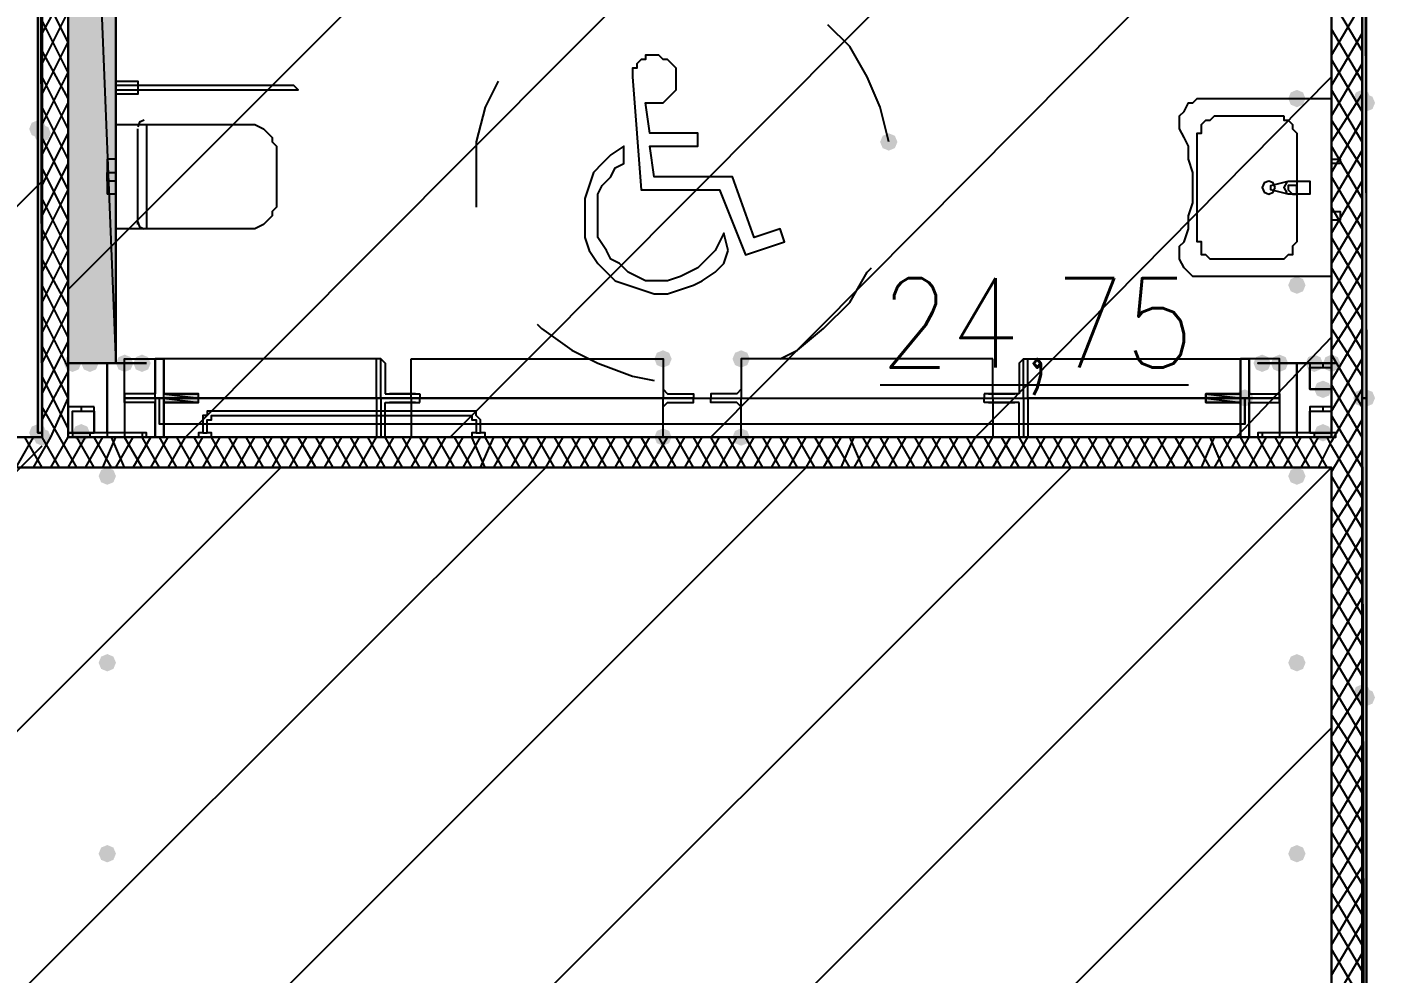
# Model space of a CAD drawing. Header units: millimetres. Extents: x 0 to 420, y 0 to 297.
# Drawn here: x 377.72 to 390.86, y 147.98 to 157.2 of the extents above; entities that cross this region are included whole.
import ezdxf

# ---------------------------------------------------------------- set-up
doc = ezdxf.new("R2010")
doc.units = ezdxf.units.MM
doc.layers.get('0').update_dxf_attribs({"linetype": 'CONTINUOUS'})
doc.styles.get("Standard").update_dxf_attribs({"font": 'STANDARD'})

msp = doc.modelspace()

# ---------------------------------------------------------------- hatches: boundary and pattern name
at = {"true_color": 0x000007}
h = msp.add_hatch(color=0, dxfattribs=at)
h.paths.add_polyline_path([(377.867333, 170.942), (377.825, 170.942), (377.867333, 153.246667)], flags=0)
h.paths.add_polyline_path([(377.825, 170.942), (377.867333, 153.246667), (377.825, 153.246667)], flags=0)
h = msp.add_hatch(color=0, dxfattribs=at)
h.paths.add_polyline_path([(390.779, 170.942), (390.736667, 170.942), (390.779, 153.585333)], flags=0)
h.paths.add_polyline_path([(390.736667, 170.942), (390.779, 153.585333), (390.736667, 153.585333)], flags=0)
h = msp.add_hatch(color=0, dxfattribs=at)
h.paths.add_polyline_path([(378.587, 165.396333), (378.121333, 165.396333), (378.587, 153.924)], flags=0)
h.paths.add_polyline_path([(378.121333, 165.396333), (378.587, 153.924), (378.121333, 153.924)], flags=0)
for points in [[(378.587, 156.506333), (378.562129, 156.446537), (378.502333, 156.421667), (378.442538, 156.446537), (378.417667, 156.506333), (378.442537, 156.566129), (378.502333, 156.591), (378.562129, 156.566129)], [(390.186333, 156.506333), (390.161462, 156.446537), (390.101667, 156.421667), (390.041871, 156.446537), (390.017, 156.506333), (390.041871, 156.566129), (390.101667, 156.591), (390.161462, 156.566129)], [(386.207, 156.083), (386.182129, 156.023204), (386.122333, 155.998333), (386.062538, 156.023204), (386.037667, 156.083), (386.062537, 156.142796), (386.122333, 156.167667), (386.182129, 156.142796)], [(378.587, 154.686), (378.562129, 154.626204), (378.502333, 154.601333), (378.442538, 154.626204), (378.417667, 154.686), (378.442537, 154.745796), (378.502333, 154.770667), (378.562129, 154.745796)], [(390.186333, 154.686), (390.161462, 154.626204), (390.101667, 154.601333), (390.041871, 154.626204), (390.017, 154.686), (390.041871, 154.745796), (390.101667, 154.770667), (390.161462, 154.745796)], [(378.248333, 153.924), (378.223462, 153.864204), (378.163667, 153.839333), (378.103871, 153.864204), (378.079, 153.924), (378.103871, 153.983796), (378.163667, 154.008667), (378.223462, 153.983796)], [(378.417667, 153.924), (378.392796, 153.864204), (378.333, 153.839333), (378.273204, 153.864204), (378.248333, 153.924), (378.273204, 153.983796), (378.333, 154.008667), (378.392796, 153.983796)], [(378.756333, 153.924), (378.731462, 153.864204), (378.671667, 153.839333), (378.611871, 153.864204), (378.587, 153.924), (378.611871, 153.983796), (378.671667, 154.008667), (378.731462, 153.983796)], [(378.925667, 153.924), (378.900796, 153.864204), (378.841, 153.839333), (378.781204, 153.864204), (378.756333, 153.924), (378.781204, 153.983796), (378.841, 154.008667), (378.900796, 153.983796)], [(384.005667, 153.966333), (383.980796, 153.906537), (383.921, 153.881667), (383.861204, 153.906537), (383.836333, 153.966333), (383.861204, 154.026129), (383.921, 154.051), (383.980796, 154.026129)], [(384.767667, 153.966333), (384.742796, 153.906537), (384.683, 153.881667), (384.623204, 153.906537), (384.598333, 153.966333), (384.623204, 154.026129), (384.683, 154.051), (384.742796, 154.026129)], [(389.847667, 153.924), (389.822796, 153.864204), (389.763, 153.839333), (389.703204, 153.864204), (389.678333, 153.924), (389.703204, 153.983796), (389.763, 154.008667), (389.822796, 153.983796)], [(390.017, 153.924), (389.992129, 153.864204), (389.932333, 153.839333), (389.872538, 153.864204), (389.847667, 153.924), (389.872537, 153.983796), (389.932333, 154.008667), (389.992129, 153.983796)], [(390.355667, 153.924), (390.330796, 153.864204), (390.271, 153.839333), (390.211204, 153.864204), (390.186333, 153.924), (390.211204, 153.983796), (390.271, 154.008667), (390.330796, 153.983796)], [(390.525, 153.924), (390.500129, 153.864204), (390.440333, 153.839333), (390.380538, 153.864204), (390.355667, 153.924), (390.380537, 153.983796), (390.440333, 154.008667), (390.500129, 153.983796)], [(389.678333, 153.585333), (389.653462, 153.525537), (389.593667, 153.500667), (389.533871, 153.525537), (389.509, 153.585333), (389.533871, 153.645129), (389.593667, 153.67), (389.653462, 153.645129)], [(390.440333, 153.67), (390.415462, 153.610204), (390.355667, 153.585333), (390.295871, 153.610204), (390.271, 153.67), (390.295871, 153.729796), (390.355667, 153.754667), (390.415462, 153.729796)], [(377.952, 153.204333), (377.927129, 153.144537), (377.867333, 153.119667), (377.807538, 153.144537), (377.782667, 153.204333), (377.807537, 153.264129), (377.867333, 153.289), (377.927129, 153.264129)], [(378.333, 153.246667), (378.308129, 153.186871), (378.248333, 153.162), (378.188538, 153.186871), (378.163667, 153.246667), (378.188537, 153.306462), (378.248333, 153.331333), (378.308129, 153.306463)], [(384.005667, 153.204333), (383.980796, 153.144537), (383.921, 153.119667), (383.861204, 153.144537), (383.836333, 153.204333), (383.861204, 153.264129), (383.921, 153.289), (383.980796, 153.264129)], [(384.767667, 153.204333), (384.742796, 153.144537), (384.683, 153.119667), (384.623204, 153.144537), (384.598333, 153.204333), (384.623204, 153.264129), (384.683, 153.289), (384.742796, 153.264129)], [(390.440333, 153.246667), (390.415462, 153.186871), (390.355667, 153.162), (390.295871, 153.186871), (390.271, 153.246667), (390.295871, 153.306462), (390.355667, 153.331333), (390.415462, 153.306463)], [(378.587, 152.823333), (378.562129, 152.763537), (378.502333, 152.738667), (378.442538, 152.763537), (378.417667, 152.823333), (378.442537, 152.883129), (378.502333, 152.908), (378.562129, 152.883129)], [(390.186333, 152.823333), (390.161462, 152.763537), (390.101667, 152.738667), (390.041871, 152.763537), (390.017, 152.823333), (390.041871, 152.883129), (390.101667, 152.908), (390.161462, 152.883129)], [(378.587, 151.003), (378.562129, 150.943204), (378.502333, 150.918333), (378.442538, 150.943204), (378.417667, 151.003), (378.442537, 151.062796), (378.502333, 151.087667), (378.562129, 151.062796)], [(390.186333, 151.003), (390.161462, 150.943204), (390.101667, 150.918333), (390.041871, 150.943204), (390.017, 151.003), (390.041871, 151.062796), (390.101667, 151.087667), (390.161462, 151.062796)], [(378.587, 149.140333), (378.562129, 149.080537), (378.502333, 149.055667), (378.442538, 149.080537), (378.417667, 149.140333), (378.442537, 149.200129), (378.502333, 149.225), (378.562129, 149.200129)], [(390.186333, 149.140333), (390.161462, 149.080537), (390.101667, 149.055667), (390.041871, 149.080537), (390.017, 149.140333), (390.041871, 149.200129), (390.101667, 149.225), (390.161462, 149.200129)]]:
    msp.add_hatch(color=0, dxfattribs=at).paths.add_polyline_path(points, flags=0)
at = {"true_color": 0x0000fe}
for points in [[(390.821333, 156.506333), (390.796462, 156.446537), (390.736667, 156.421667), (390.676871, 156.446537), (390.652, 156.506333), (390.676871, 156.566129), (390.736667, 156.591), (390.796462, 156.566129)], [(390.863667, 156.464), (390.838796, 156.404204), (390.779, 156.379333), (390.719204, 156.404204), (390.694333, 156.464), (390.719204, 156.523796), (390.779, 156.548667), (390.838796, 156.523796)], [(377.909667, 156.21), (377.884796, 156.150204), (377.825, 156.125333), (377.765204, 156.150204), (377.740333, 156.21), (377.765204, 156.269796), (377.825, 156.294667), (377.884796, 156.269796)], [(377.952, 156.167667), (377.927129, 156.107871), (377.867333, 156.083), (377.807538, 156.107871), (377.782667, 156.167667), (377.807537, 156.227462), (377.867333, 156.252333), (377.927129, 156.227463)], [(390.821333, 153.585333), (390.796462, 153.525537), (390.736667, 153.500667), (390.676871, 153.525537), (390.652, 153.585333), (390.676871, 153.645129), (390.736667, 153.67), (390.796462, 153.645129)], [(390.863667, 153.585333), (390.838796, 153.525537), (390.779, 153.500667), (390.719204, 153.525537), (390.694333, 153.585333), (390.719204, 153.645129), (390.779, 153.67), (390.838796, 153.645129)], [(377.909667, 153.246667), (377.884796, 153.186871), (377.825, 153.162), (377.765204, 153.186871), (377.740333, 153.246667), (377.765204, 153.306462), (377.825, 153.331333), (377.884796, 153.306463)], [(390.821333, 150.706667), (390.796462, 150.646871), (390.736667, 150.622), (390.676871, 150.646871), (390.652, 150.706667), (390.676871, 150.766462), (390.736667, 150.791333), (390.796462, 150.766463)], [(390.863667, 150.664333), (390.838796, 150.604537), (390.779, 150.579667), (390.719204, 150.604537), (390.694333, 150.664333), (390.719204, 150.724129), (390.779, 150.749), (390.838796, 150.724129)]]:
    msp.add_hatch(color=0, dxfattribs=at).paths.add_polyline_path(points, flags=0)
at = {"true_color": 0x000062}
h = msp.add_hatch(color=0, dxfattribs=at)
h.paths.add_polyline_path([(379.052667, 153.966333), (379.052667, 153.924)], flags=0)
h.paths.add_polyline_path([(379.052667, 153.924), (379.052667, 153.966333)], flags=0)
h = msp.add_hatch(color=0, dxfattribs=at)
h.paths.add_polyline_path([(379.052667, 153.924), (379.052667, 153.712333)], flags=0)
h.paths.add_polyline_path([(379.052667, 153.712333), (379.052667, 153.924)], flags=0)
h = msp.add_hatch(color=0, dxfattribs=at)
h.paths.add_polyline_path([(389.551333, 153.966333), (389.551333, 153.924)], flags=0)
h.paths.add_polyline_path([(389.551333, 153.924), (389.551333, 153.966333)], flags=0)
h = msp.add_hatch(color=0, dxfattribs=at)
h.paths.add_polyline_path([(389.551333, 153.924), (389.551333, 153.712333)], flags=0)
h.paths.add_polyline_path([(389.551333, 153.712333), (389.551333, 153.924)], flags=0)
h = msp.add_hatch(color=0, dxfattribs=at)
h.paths.add_polyline_path([(379.052667, 153.712333), (379.052667, 153.67)], flags=0)
h.paths.add_polyline_path([(379.052667, 153.67), (379.052667, 153.712333)], flags=0)
h = msp.add_hatch(color=0, dxfattribs=at)
h.paths.add_polyline_path([(379.052667, 153.67), (379.052667, 153.627667)], flags=0)
h.paths.add_polyline_path([(379.052667, 153.627667), (379.052667, 153.67)], flags=0)
h = msp.add_hatch(color=0, dxfattribs=at)
h.paths.add_polyline_path([(389.551333, 153.712333), (389.551333, 153.67)], flags=0)
h.paths.add_polyline_path([(389.551333, 153.67), (389.551333, 153.712333)], flags=0)
h = msp.add_hatch(color=0, dxfattribs=at)
h.paths.add_polyline_path([(389.551333, 153.67), (389.551333, 153.627667)], flags=0)
h.paths.add_polyline_path([(389.551333, 153.627667), (389.551333, 153.67)], flags=0)
h = msp.add_hatch(color=0, dxfattribs=at)
h.paths.add_polyline_path([(379.052667, 153.627667), (379.095, 153.627667)], flags=0)
h.paths.add_polyline_path([(379.095, 153.627667), (379.052667, 153.627667)], flags=0)
h = msp.add_hatch(color=0, dxfattribs=at)
h.paths.add_polyline_path([(379.052667, 153.627667), (379.095, 153.627667)], flags=0)
h.paths.add_polyline_path([(379.095, 153.627667), (379.052667, 153.627667)], flags=0)
h = msp.add_hatch(color=0, dxfattribs=at)
h.paths.add_polyline_path([(379.349, 153.627667), (379.052667, 153.627667)], flags=0)
h.paths.add_polyline_path([(379.349, 153.627667), (379.052667, 153.627667), (379.095, 153.627667)], flags=0)
h = msp.add_hatch(color=0, dxfattribs=at)
h.paths.add_polyline_path([(379.052667, 153.627667), (379.391333, 153.627667)], flags=0)
h.paths.add_polyline_path([(379.391333, 153.627667), (379.052667, 153.627667)], flags=0)
h.paths.add_polyline_path([(379.391333, 153.627667), (379.052667, 153.627667)], flags=0)
h.paths.add_polyline_path([(379.052667, 153.627667), (379.391333, 153.627667)], flags=0)
h = msp.add_hatch(color=0, dxfattribs=at)
h.paths.add_polyline_path([(379.391333, 153.627667), (379.052667, 153.627667), (379.391333, 153.585333)], flags=0)
h.paths.add_polyline_path([(379.052667, 153.627667), (379.391333, 153.585333), (379.052667, 153.585333)], flags=0)
h.paths.add_polyline_path([(379.391333, 153.585333), (379.052667, 153.585333)], flags=0)
h.paths.add_polyline_path([(379.052667, 153.585333), (379.391333, 153.585333)], flags=0)
h.paths.add_polyline_path([(379.391333, 153.585333), (379.052667, 153.585333)], flags=0)
h.paths.add_polyline_path([(379.391333, 153.585333), (379.052667, 153.585333)], flags=0)
h.paths.add_polyline_path([(379.052667, 153.585333), (379.391333, 153.585333)], flags=0)
h.paths.add_polyline_path([(379.391333, 153.585333), (379.052667, 153.585333)], flags=0)
h.paths.add_polyline_path([(379.391333, 153.585333), (379.052667, 153.585333)], flags=0)
h.paths.add_polyline_path([(379.052667, 153.585333), (379.391333, 153.585333)], flags=0)
h = msp.add_hatch(color=0, dxfattribs=at)
h.paths.add_polyline_path([(379.391333, 153.585333), (379.052667, 153.585333), (379.391333, 153.543)], flags=0)
h.paths.add_polyline_path([(379.052667, 153.585333), (379.391333, 153.543), (379.052667, 153.543)], flags=0)
h.paths.add_polyline_path([(379.391333, 153.543), (379.052667, 153.543)], flags=0)
h.paths.add_polyline_path([(379.052667, 153.543), (379.391333, 153.543)], flags=0)
h.paths.add_polyline_path([(379.391333, 153.543), (379.052667, 153.543)], flags=0)
h.paths.add_polyline_path([(379.391333, 153.543), (379.052667, 153.543)], flags=0)
h.paths.add_polyline_path([(379.052667, 153.543), (379.391333, 153.543)], flags=0)
h.paths.add_polyline_path([(379.391333, 153.543), (379.052667, 153.543)], flags=0)
h.paths.add_polyline_path([(379.391333, 153.543), (379.052667, 153.543)], flags=0)
h.paths.add_polyline_path([(379.052667, 153.543), (379.391333, 153.543)], flags=0)
h.paths.add_polyline_path([(379.391333, 153.543), (379.052667, 153.543)], flags=0)
h.paths.add_polyline_path([(379.391333, 153.543), (379.052667, 153.543)], flags=0)
h = msp.add_hatch(color=0, dxfattribs=at)
h.paths.add_polyline_path([(379.095, 153.543), (379.052667, 153.543)], flags=0)
h.paths.add_polyline_path([(379.052667, 153.543), (379.095, 153.543)], flags=0)
h.paths.add_polyline_path([(379.095, 153.543), (379.052667, 153.543)], flags=0)
h.paths.add_polyline_path([(379.095, 153.543), (379.052667, 153.543), (379.349, 153.543)], flags=0)
for points in [[(379.052667, 153.543), (379.095, 153.543)], [(379.391333, 153.627667), (379.349, 153.627667)], [(389.212667, 153.627667), (389.255, 153.627667)], [(389.212667, 153.543), (389.255, 153.543)], [(389.551333, 153.627667), (389.509, 153.627667)]]:
    msp.add_hatch(color=0, dxfattribs=at).paths.add_polyline_path(points, flags=0)
h = msp.add_hatch(color=0, dxfattribs=at)
h.paths.add_polyline_path([(379.052667, 153.543), (379.052667, 153.500667)], flags=0)
h.paths.add_polyline_path([(379.052667, 153.500667), (379.052667, 153.543)], flags=0)
h = msp.add_hatch(color=0, dxfattribs=at)
h.paths.add_polyline_path([(379.349, 153.627667), (379.391333, 153.627667)], flags=0)
h.paths.add_polyline_path([(379.391333, 153.627667), (379.349, 153.627667)], flags=0)
h = msp.add_hatch(color=0, dxfattribs=at)
h.paths.add_polyline_path([(379.349, 153.543), (379.391333, 153.543)], flags=0)
h.paths.add_polyline_path([(379.391333, 153.543), (379.349, 153.543)], flags=0)
h.paths.add_polyline_path([(379.391333, 153.543), (379.349, 153.543)], flags=0)
h = msp.add_hatch(color=0, dxfattribs=at)
h.paths.add_polyline_path([(389.212667, 153.627667), (389.255, 153.627667)], flags=0)
h.paths.add_polyline_path([(389.255, 153.627667), (389.212667, 153.627667)], flags=0)
h = msp.add_hatch(color=0, dxfattribs=at)
h.paths.add_polyline_path([(389.212667, 153.627667), (389.551333, 153.627667)], flags=0)
h.paths.add_polyline_path([(389.551333, 153.627667), (389.212667, 153.627667)], flags=0)
h.paths.add_polyline_path([(389.551333, 153.627667), (389.212667, 153.627667)], flags=0)
h.paths.add_polyline_path([(389.212667, 153.627667), (389.551333, 153.627667)], flags=0)
h = msp.add_hatch(color=0, dxfattribs=at)
h.paths.add_polyline_path([(389.551333, 153.627667), (389.212667, 153.627667), (389.551333, 153.585333)], flags=0)
h.paths.add_polyline_path([(389.212667, 153.627667), (389.551333, 153.585333), (389.212667, 153.585333)], flags=0)
h.paths.add_polyline_path([(389.551333, 153.585333), (389.212667, 153.585333)], flags=0)
h.paths.add_polyline_path([(389.212667, 153.585333), (389.551333, 153.585333)], flags=0)
h.paths.add_polyline_path([(389.551333, 153.585333), (389.212667, 153.585333)], flags=0)
h.paths.add_polyline_path([(389.551333, 153.585333), (389.212667, 153.585333)], flags=0)
h.paths.add_polyline_path([(389.212667, 153.585333), (389.551333, 153.585333)], flags=0)
h.paths.add_polyline_path([(389.551333, 153.585333), (389.212667, 153.585333)], flags=0)
h.paths.add_polyline_path([(389.551333, 153.585333), (389.212667, 153.585333)], flags=0)
h.paths.add_polyline_path([(389.212667, 153.585333), (389.551333, 153.585333)], flags=0)
h = msp.add_hatch(color=0, dxfattribs=at)
h.paths.add_polyline_path([(389.551333, 153.585333), (389.212667, 153.585333), (389.551333, 153.543)], flags=0)
h.paths.add_polyline_path([(389.212667, 153.585333), (389.551333, 153.543), (389.212667, 153.543)], flags=0)
h.paths.add_polyline_path([(389.551333, 153.543), (389.212667, 153.543)], flags=0)
h.paths.add_polyline_path([(389.212667, 153.543), (389.551333, 153.543)], flags=0)
h.paths.add_polyline_path([(389.551333, 153.543), (389.212667, 153.543)], flags=0)
h.paths.add_polyline_path([(389.551333, 153.543), (389.212667, 153.543)], flags=0)
h.paths.add_polyline_path([(389.212667, 153.543), (389.551333, 153.543)], flags=0)
h.paths.add_polyline_path([(389.551333, 153.543), (389.212667, 153.543)], flags=0)
h.paths.add_polyline_path([(389.551333, 153.543), (389.212667, 153.543)], flags=0)
h.paths.add_polyline_path([(389.212667, 153.543), (389.551333, 153.543)], flags=0)
h.paths.add_polyline_path([(389.551333, 153.543), (389.212667, 153.543)], flags=0)
h.paths.add_polyline_path([(389.551333, 153.543), (389.212667, 153.543)], flags=0)
h = msp.add_hatch(color=0, dxfattribs=at)
h.paths.add_polyline_path([(389.212667, 153.543), (389.255, 153.543)], flags=0)
h.paths.add_polyline_path([(389.255, 153.543), (389.212667, 153.543)], flags=0)
h = msp.add_hatch(color=0, dxfattribs=at)
h.paths.add_polyline_path([(389.551333, 153.627667), (389.509, 153.627667)], flags=0)
h.paths.add_polyline_path([(389.509, 153.627667), (389.551333, 153.627667)], flags=0)
h.paths.add_polyline_path([(389.551333, 153.627667), (389.509, 153.627667)], flags=0)
h.paths.add_polyline_path([(389.551333, 153.627667), (389.509, 153.627667), (389.255, 153.627667)], flags=0)
h = msp.add_hatch(color=0, dxfattribs=at)
h.paths.add_polyline_path([(389.551333, 153.543), (389.255, 153.543)], flags=0)
h.paths.add_polyline_path([(389.255, 153.543), (389.551333, 153.543), (389.509, 153.543)], flags=0)
h = msp.add_hatch(color=0, dxfattribs=at)
h.paths.add_polyline_path([(389.551333, 153.543), (389.551333, 153.500667)], flags=0)
h.paths.add_polyline_path([(389.551333, 153.500667), (389.551333, 153.543)], flags=0)
at = {"true_color": 0x000007}
h = msp.add_hatch(color=0, dxfattribs=at)
h.paths.add_polyline_path([(390.779, 153.585333), (390.736667, 153.585333), (390.779, 136.186333)], flags=0)
h.paths.add_polyline_path([(390.736667, 153.585333), (390.779, 136.186333), (390.736667, 136.186333)], flags=0)
at = {"true_color": 0x000062}
h = msp.add_hatch(color=0, dxfattribs=at)
h.paths.add_polyline_path([(379.052667, 153.500667), (379.052667, 153.458333)], flags=0)
h.paths.add_polyline_path([(379.052667, 153.458333), (379.052667, 153.500667)], flags=0)
h = msp.add_hatch(color=0, dxfattribs=at)
h.paths.add_polyline_path([(379.052667, 153.458333), (379.052667, 153.204333)], flags=0)
h.paths.add_polyline_path([(379.052667, 153.204333), (379.052667, 153.458333)], flags=0)
h = msp.add_hatch(color=0, dxfattribs=at)
h.paths.add_polyline_path([(389.551333, 153.500667), (389.551333, 153.458333)], flags=0)
h.paths.add_polyline_path([(389.551333, 153.458333), (389.551333, 153.500667)], flags=0)
h = msp.add_hatch(color=0, dxfattribs=at)
h.paths.add_polyline_path([(389.551333, 153.458333), (389.551333, 153.204333)], flags=0)
h.paths.add_polyline_path([(389.551333, 153.204333), (389.551333, 153.458333)], flags=0)

# ---------------------------------------------------------------- linework, layer by layer
at = {"color": 0, "true_color": 0x000007}
for points in [[(390.736667, 118.448667), (390.736667, 173.439667)], [(377.867333, 170.942), (377.867333, 153.246667), (377.825, 170.942), (377.825, 153.246667)], [(390.736667, 153.585333), (390.736667, 170.942), (390.779, 153.585333), (390.779, 170.942)], [(378.121333, 153.204333), (378.121333, 165.396333)], [(390.440333, 165.396333), (390.440333, 153.204333)], [(377.867333, 164.380333), (377.867333, 153.204333)], [(377.867333, 157.141333), (378.121333, 157.607)], [(378.121333, 157.056667), (377.867333, 157.564667)], [(390.736667, 156.972), (390.440333, 157.48)], [(377.867333, 156.845), (378.121333, 157.353)], [(390.440333, 156.929667), (390.736667, 157.437667)], [(378.121333, 156.760333), (377.867333, 157.268333)], [(386.122333, 156.083), (386.037667, 156.421667), (385.910667, 156.718), (385.741333, 157.014333), (385.529667, 157.226)], [(390.736667, 156.675667), (390.440333, 157.183667)], [(390.440333, 156.633333), (390.736667, 157.141333)], [(377.867333, 156.548667), (378.121333, 157.056667)], [(378.121333, 156.506333), (377.867333, 156.972)], [(390.736667, 156.379333), (390.440333, 156.887333)], [(390.440333, 156.337), (390.736667, 156.845)], [(377.867333, 156.252333), (378.121333, 156.760333)], [(378.121333, 156.21), (377.867333, 156.718)], [(382.312333, 156.675667), (382.185333, 156.421667), (382.100667, 156.083), (382.100667, 155.744333), (382.100667, 155.448)], [(390.736667, 156.083), (390.440333, 156.591)], [(377.867333, 155.956), (378.121333, 156.464)], [(378.121333, 155.913667), (377.867333, 156.421667)], [(390.440333, 156.083), (390.736667, 156.548667)], [(378.862167, 156.294667), (378.817272, 156.276061), (378.798667, 156.231167)], [(390.440333, 155.786667), (390.736667, 156.294667)], [(390.736667, 155.829), (390.440333, 156.294667)], [(377.867333, 155.659667), (378.121333, 156.167667)], [(378.798667, 155.744333), (378.798667, 156.21)], [(378.883333, 156.252333), (378.883333, 155.236333)], [(378.121333, 155.617333), (377.867333, 156.125333)], [(390.736667, 155.532667), (390.440333, 156.040667)], [(378.502333, 155.913667), (378.502333, 155.871333), (378.502333, 155.786667)], [(378.587, 155.913667), (378.502333, 155.913667)], [(378.587, 155.913667), (378.587, 155.871333), (378.587, 155.786667)], [(390.440333, 155.490333), (390.736667, 155.998333)], [(377.867333, 155.363333), (378.121333, 155.871333)], [(378.121333, 155.321), (377.867333, 155.829)], [(378.587, 155.702), (378.502333, 155.702), (378.502333, 155.744333), (378.502333, 155.786667), (378.587, 155.786667)], [(378.587, 155.702), (378.587, 155.744333), (378.587, 155.786667)], [(378.502333, 155.702), (378.502333, 155.617333), (378.502333, 155.575)], [(378.587, 155.702), (378.587, 155.617333), (378.587, 155.575)], [(378.798667, 155.278667), (378.798667, 155.744333)], [(390.003792, 155.691891), (389.974667, 155.638508), (390.003792, 155.585126)], [(390.059333, 155.659667), (390.017, 155.659667), (390.017, 155.617333), (390.059333, 155.575)], [(390.101667, 155.659667), (390.059333, 155.659667)], [(390.059333, 155.575), (390.101667, 155.575), (390.101667, 155.659667)], [(390.736667, 155.236333), (390.440333, 155.744333)], [(390.440333, 155.194), (390.736667, 155.702)], [(377.867333, 155.109333), (378.121333, 155.617333)], [(378.121333, 155.024667), (377.867333, 155.532667)], [(378.587, 155.575), (378.502333, 155.575)], [(390.736667, 154.94), (390.440333, 155.448)], [(390.440333, 154.897667), (390.736667, 155.405667)], [(377.867333, 154.813), (378.121333, 155.321)], [(378.798667, 155.299833), (378.817272, 155.254939), (378.862167, 155.236333)], [(378.121333, 154.728333), (377.867333, 155.236333)], [(390.736667, 154.643667), (390.440333, 155.151667)], [(390.440333, 154.601333), (390.736667, 155.109333)], [(377.867333, 154.516667), (378.121333, 155.024667)], [(378.121333, 154.474333), (377.867333, 154.94)], [(385.064, 153.966333), (385.233333, 154.051), (385.487333, 154.262667), (385.741333, 154.516667), (385.910667, 154.813), (385.953, 154.855333)], [(390.736667, 154.347333), (390.440333, 154.855333)], [(377.867333, 154.220333), (378.121333, 154.728333)], [(390.440333, 154.305), (390.736667, 154.813)], [(378.121333, 154.178), (377.867333, 154.686)], [(390.736667, 154.051), (390.440333, 154.559)], [(390.440333, 154.051), (390.736667, 154.516667)], [(377.867333, 153.924), (378.121333, 154.432)], [(378.121333, 153.881667), (377.867333, 154.389667)], [(382.693333, 154.305), (382.735667, 154.262667), (383.032, 154.051), (383.286, 153.924), (383.624667, 153.797), (383.836333, 153.754667)], [(390.440333, 153.754667), (390.736667, 154.262667)], [(390.736667, 153.797), (390.440333, 154.262667)], [(377.867333, 153.627667), (378.121333, 154.135667)], [(378.121333, 153.585333), (377.867333, 154.093333)], [(378.502333, 153.924), (378.502333, 153.204333)], [(378.968, 153.585333), (378.968, 153.966333), (378.968, 153.924), (378.968, 153.67), (378.968, 153.627667), (378.925667, 153.627667), (378.671667, 153.627667), (378.671667, 153.585333), (378.968, 153.585333), (381.127, 153.585333), (381.127, 153.966333), (378.968, 153.966333)], [(379.052667, 153.585333), (378.671667, 153.585333), (378.671667, 153.966333), (379.052667, 153.966333)], [(381.169333, 153.966333), (379.052667, 153.966333)], [(381.169333, 153.585333), (381.169333, 153.966333), (381.211667, 153.924), (381.211667, 153.67), (381.211667, 153.627667)], [(383.921, 153.966333), (383.921, 153.924), (383.921, 153.67), (383.963333, 153.627667), (384.217333, 153.627667), (384.217333, 153.585333)], [(384.683, 153.966333), (384.683, 153.924), (384.683, 153.67), (384.640667, 153.627667), (384.386667, 153.627667), (384.386667, 153.585333)], [(387.434667, 153.585333), (387.434667, 153.966333), (387.392333, 153.924), (387.392333, 153.67), (387.392333, 153.627667)], [(387.434667, 153.966333), (389.551333, 153.966333)], [(389.636, 153.585333), (389.636, 153.966333), (389.636, 153.924), (389.636, 153.67), (389.636, 153.627667), (389.678333, 153.627667), (389.932333, 153.627667), (389.932333, 153.585333), (389.636, 153.585333), (387.477, 153.585333), (387.477, 153.966333), (389.636, 153.966333)], [(389.551333, 153.585333), (389.932333, 153.585333), (389.932333, 153.966333), (389.551333, 153.966333)], [(390.101667, 153.924), (390.101667, 153.204333)], [(390.355667, 153.924), (390.355667, 153.881667)], [(390.736667, 153.500667), (390.440333, 154.008667)], [(390.440333, 153.458333), (390.736667, 153.966333)], [(377.867333, 153.373667), (378.121333, 153.839333)], [(378.121333, 153.289), (377.867333, 153.797)], [(386.037667, 153.712333), (389.043333, 153.712333)], [(390.736667, 153.204333), (390.440333, 153.712333)], [(390.440333, 153.162), (390.736667, 153.67)], [(377.952, 153.204333), (378.121333, 153.585333)], [(378.968, 153.585333), (378.968, 153.204333), (378.968, 153.500667), (378.968, 153.543), (378.925667, 153.543), (378.671667, 153.543), (378.671667, 153.585333), (378.968, 153.585333), (381.127, 153.585333), (381.127, 153.204333), (378.968, 153.204333)], [(379.052667, 153.585333), (378.671667, 153.585333), (378.671667, 153.204333), (379.052667, 153.204333)], [(389.593667, 153.331333), (389.593667, 153.585333), (389.593667, 153.500667), (389.593667, 153.331333), (379.010333, 153.331333), (379.010333, 153.585333), (389.593667, 153.585333), (389.593667, 153.543)], [(381.169333, 153.585333), (379.052667, 153.585333)], [(381.169333, 153.585333), (379.052667, 153.585333)], [(379.391333, 153.627667), (379.095, 153.627667)], [(379.391333, 153.543), (379.095, 153.543)], [(381.550333, 153.585333), (381.169333, 153.585333)], [(381.169333, 153.585333), (381.169333, 153.204333), (381.211667, 153.204333), (381.211667, 153.500667), (381.211667, 153.543)], [(381.550333, 153.585333), (381.169333, 153.585333)], [(381.211667, 153.627667), (381.254, 153.627667), (381.508, 153.627667), (381.550333, 153.627667)], [(381.211667, 153.543), (381.254, 153.543), (381.508, 153.543), (381.550333, 153.543)], [(381.508, 153.627667), (381.254, 153.627667)], [(381.508, 153.543), (381.254, 153.543)], [(381.550333, 153.627667), (381.550333, 153.585333)], [(381.550333, 153.543), (381.550333, 153.585333)], [(384.217333, 153.585333), (383.921, 153.585333)], [(384.217333, 153.585333), (383.921, 153.585333)], [(383.921, 153.204333), (383.921, 153.500667), (383.963333, 153.543), (384.217333, 153.543), (384.217333, 153.585333)], [(384.386667, 153.585333), (384.683, 153.585333)], [(384.386667, 153.585333), (384.683, 153.585333)], [(384.683, 153.204333), (384.683, 153.500667), (384.640667, 153.543), (384.386667, 153.543), (384.386667, 153.585333)], [(387.392333, 153.627667), (387.35, 153.627667), (387.096, 153.627667), (387.053667, 153.627667)], [(387.053667, 153.627667), (387.053667, 153.585333)], [(387.053667, 153.585333), (387.434667, 153.585333)], [(387.053667, 153.585333), (387.434667, 153.585333)], [(387.053667, 153.543), (387.053667, 153.585333)], [(387.392333, 153.543), (387.35, 153.543), (387.096, 153.543), (387.053667, 153.543)], [(387.096, 153.627667), (387.35, 153.627667)], [(387.096, 153.543), (387.35, 153.543)], [(387.434667, 153.585333), (387.434667, 153.204333), (387.392333, 153.204333), (387.392333, 153.500667), (387.392333, 153.543)], [(387.434667, 153.585333), (389.551333, 153.585333)], [(387.434667, 153.585333), (389.551333, 153.585333)], [(389.636, 153.585333), (389.636, 153.204333), (389.636, 153.500667), (389.636, 153.543), (389.678333, 153.543), (389.932333, 153.543), (389.932333, 153.585333), (389.636, 153.585333), (387.477, 153.585333), (387.477, 153.204333), (389.636, 153.204333)], [(389.212667, 153.627667), (389.509, 153.627667)], [(389.212667, 153.543), (389.509, 153.543)], [(389.551333, 153.585333), (389.932333, 153.585333), (389.932333, 153.204333), (389.551333, 153.204333)], [(390.779, 136.186333), (390.779, 153.585333), (390.779, 136.186333), (390.736667, 153.585333)], [(378.036667, 153.204333), (377.867333, 153.500667)], [(378.248333, 153.500667), (378.248333, 153.458333)], [(390.355667, 153.500667), (390.355667, 153.458333)], [(390.736667, 152.908), (390.440333, 153.416)], [(378.121333, 153.204333), (378.121333, 153.289)], [(390.440333, 152.865667), (390.736667, 153.373667)], [(377.867333, 153.204333), (375.073333, 153.204333)], [(377.613333, 152.908), (377.782667, 153.204333)], [(377.867333, 152.908), (377.698, 153.204333)], [(377.782667, 152.908), (377.952, 153.204333)], [(378.036667, 152.908), (377.867333, 153.204333)], [(377.952, 152.908), (378.121333, 153.204333)], [(378.206, 152.908), (378.036667, 153.204333)], [(378.121333, 152.908), (378.290667, 153.204333)], [(390.440333, 153.204333), (378.121333, 153.204333)], [(378.163667, 153.246667), (378.163667, 153.204333)], [(378.375333, 152.908), (378.206, 153.204333)], [(378.290667, 152.908), (378.46, 153.204333)], [(378.333, 153.246667), (378.333, 153.204333)], [(378.544667, 152.908), (378.375333, 153.204333)], [(378.46, 152.908), (378.587, 153.204333)], [(378.671667, 152.908), (378.544667, 153.204333)], [(378.587, 152.908), (378.756333, 153.204333)], [(378.671667, 153.246667), (378.671667, 153.204333)], [(378.841, 152.908), (378.671667, 153.204333)], [(378.756333, 152.908), (378.925667, 153.204333)], [(378.841, 153.246667), (378.841, 153.204333)], [(379.010333, 152.908), (378.841, 153.204333)], [(378.925667, 152.908), (379.095, 153.204333)], [(379.179667, 152.908), (379.010333, 153.204333)], [(381.169333, 153.204333), (379.052667, 153.204333)], [(379.095, 152.908), (379.264333, 153.204333)], [(379.349, 152.908), (379.179667, 153.204333)], [(379.264333, 152.908), (379.433667, 153.204333)], [(379.518333, 152.908), (379.349, 153.204333)], [(379.433667, 153.246667), (379.476, 153.246667)], [(379.433667, 152.908), (379.603, 153.204333)], [(379.687667, 152.908), (379.518333, 153.204333)], [(379.603, 152.908), (379.772333, 153.204333)], [(379.857, 152.908), (379.687667, 153.204333)], [(379.772333, 152.908), (379.941667, 153.204333)], [(380.026333, 152.908), (379.857, 153.204333)], [(379.941667, 152.908), (380.111, 153.204333)], [(380.195667, 152.908), (380.026333, 153.204333)], [(380.111, 152.908), (380.280333, 153.204333)], [(380.365, 152.908), (380.195667, 153.204333)], [(380.280333, 152.908), (380.449667, 153.204333)], [(380.534333, 152.908), (380.365, 153.204333)], [(380.449667, 152.908), (380.619, 153.204333)], [(380.703667, 152.908), (380.534333, 153.204333)], [(380.619, 152.908), (380.788333, 153.204333)], [(380.873, 152.908), (380.703667, 153.204333)], [(380.788333, 152.908), (380.957667, 153.204333)], [(381.042333, 152.908), (380.873, 153.204333)], [(380.957667, 152.908), (381.127, 153.204333)], [(381.211667, 152.908), (381.042333, 153.204333)], [(381.127, 152.908), (381.296333, 153.204333)], [(381.381, 152.908), (381.211667, 153.204333)], [(381.296333, 152.908), (381.465667, 153.204333)], [(381.550333, 152.908), (381.381, 153.204333)], [(381.465667, 152.908), (381.635, 153.204333)], [(381.719667, 152.908), (381.550333, 153.204333)], [(381.635, 152.908), (381.804333, 153.204333)], [(381.889, 152.908), (381.719667, 153.204333)], [(381.804333, 152.908), (381.973667, 153.204333)], [(382.058333, 152.908), (381.889, 153.204333)], [(381.973667, 152.908), (382.143, 153.204333)], [(382.185333, 152.908), (382.058333, 153.204333)], [(382.100667, 153.246667), (382.143, 153.246667)], [(382.143, 152.908), (382.27, 153.204333)], [(382.354667, 152.908), (382.185333, 153.204333)], [(382.27, 152.908), (382.439333, 153.204333)], [(382.524, 152.908), (382.354667, 153.204333)], [(382.439333, 152.908), (382.608667, 153.204333)], [(382.693333, 152.908), (382.524, 153.204333)], [(382.608667, 152.908), (382.778, 153.204333)], [(382.862667, 152.908), (382.693333, 153.204333)], [(382.778, 152.908), (382.947333, 153.204333)], [(383.032, 152.908), (382.862667, 153.204333)], [(382.947333, 152.908), (383.116667, 153.204333)], [(383.201333, 152.908), (383.032, 153.204333)], [(383.116667, 152.908), (383.286, 153.204333)], [(383.370667, 152.908), (383.201333, 153.204333)], [(383.286, 152.908), (383.455333, 153.204333)], [(383.54, 152.908), (383.370667, 153.204333)], [(383.455333, 152.908), (383.624667, 153.204333)], [(383.709333, 152.908), (383.54, 153.204333)], [(383.624667, 152.908), (383.794, 153.204333)], [(383.878667, 152.908), (383.709333, 153.204333)], [(383.794, 152.908), (383.963333, 153.204333)], [(384.048, 152.908), (383.878667, 153.204333)], [(383.963333, 152.908), (384.132667, 153.204333)], [(384.217333, 152.908), (384.048, 153.204333)], [(384.132667, 152.908), (384.302, 153.204333)], [(384.386667, 152.908), (384.217333, 153.204333)], [(384.302, 152.908), (384.471333, 153.204333)], [(384.556, 152.908), (384.386667, 153.204333)], [(384.471333, 152.908), (384.640667, 153.204333)], [(384.725333, 152.908), (384.556, 153.204333)], [(384.640667, 152.908), (384.81, 153.204333)], [(384.894667, 152.908), (384.725333, 153.204333)], [(384.81, 152.908), (384.979333, 153.204333)], [(385.064, 152.908), (384.894667, 153.204333)], [(384.979333, 152.908), (385.148667, 153.204333)], [(385.233333, 152.908), (385.064, 153.204333)], [(385.148667, 152.908), (385.318, 153.204333)], [(385.402667, 152.908), (385.233333, 153.204333)], [(385.318, 152.908), (385.487333, 153.204333)], [(385.572, 152.908), (385.402667, 153.204333)], [(385.487333, 152.908), (385.656667, 153.204333)], [(385.741333, 152.908), (385.572, 153.204333)], [(385.656667, 152.908), (385.783667, 153.204333)], [(385.868333, 152.908), (385.741333, 153.204333)], [(385.783667, 152.908), (385.953, 153.204333)], [(386.037667, 152.908), (385.868333, 153.204333)], [(385.953, 152.908), (386.122333, 153.204333)], [(386.207, 152.908), (386.037667, 153.204333)], [(386.122333, 152.908), (386.291667, 153.204333)], [(386.376333, 152.908), (386.207, 153.204333)], [(386.291667, 152.908), (386.461, 153.204333)], [(386.545667, 152.908), (386.376333, 153.204333)], [(386.461, 152.908), (386.630333, 153.204333)], [(386.715, 152.908), (386.545667, 153.204333)], [(386.630333, 152.908), (386.799667, 153.204333)], [(386.884333, 152.908), (386.715, 153.204333)], [(386.799667, 152.908), (386.969, 153.204333)], [(387.053667, 152.908), (386.884333, 153.204333)], [(386.969, 152.908), (387.138333, 153.204333)], [(387.223, 152.908), (387.053667, 153.204333)], [(387.138333, 152.908), (387.307667, 153.204333)], [(387.392333, 152.908), (387.223, 153.204333)], [(387.307667, 152.908), (387.477, 153.204333)], [(387.561667, 152.908), (387.392333, 153.204333)], [(387.434667, 153.204333), (389.551333, 153.204333)], [(387.477, 152.908), (387.646333, 153.204333)], [(387.731, 152.908), (387.561667, 153.204333)], [(387.646333, 152.908), (387.815667, 153.204333)], [(387.900333, 152.908), (387.731, 153.204333)], [(387.815667, 152.908), (387.985, 153.204333)], [(388.069667, 152.908), (387.900333, 153.204333)], [(387.985, 152.908), (388.154333, 153.204333)], [(388.239, 152.908), (388.069667, 153.204333)], [(388.154333, 152.908), (388.323667, 153.204333)], [(388.408333, 152.908), (388.239, 153.204333)], [(388.323667, 152.908), (388.493, 153.204333)], [(388.577667, 152.908), (388.408333, 153.204333)], [(388.493, 152.908), (388.662333, 153.204333)], [(388.747, 152.908), (388.577667, 153.204333)], [(388.662333, 152.908), (388.831667, 153.204333)], [(388.916333, 152.908), (388.747, 153.204333)], [(388.831667, 152.908), (389.001, 153.204333)], [(389.085667, 152.908), (388.916333, 153.204333)], [(389.001, 152.908), (389.170333, 153.204333)], [(389.255, 152.908), (389.085667, 153.204333)], [(389.170333, 152.908), (389.297333, 153.204333)], [(389.382, 152.908), (389.255, 153.204333)], [(389.297333, 152.908), (389.466667, 153.204333)], [(389.551333, 152.908), (389.382, 153.204333)], [(389.466667, 152.908), (389.636, 153.204333)], [(389.720667, 152.908), (389.551333, 153.204333)], [(389.636, 152.908), (389.805333, 153.204333)], [(389.89, 152.908), (389.720667, 153.204333)], [(389.763, 153.246667), (389.763, 153.204333)], [(389.805333, 152.908), (389.974667, 153.204333)], [(390.059333, 152.908), (389.89, 153.204333)], [(389.932333, 153.246667), (389.932333, 153.204333)], [(389.974667, 152.908), (390.144, 153.204333)], [(390.228667, 152.908), (390.059333, 153.204333)], [(390.144, 152.908), (390.313333, 153.204333)], [(390.398, 152.908), (390.228667, 153.204333)], [(390.271, 153.246667), (390.271, 153.204333)], [(390.313333, 152.908), (390.440333, 153.162)], [(390.440333, 153.119667), (390.398, 153.204333)], [(390.440333, 153.246667), (390.440333, 153.204333)], [(390.736667, 152.611667), (390.440333, 153.119667)], [(390.440333, 152.569333), (390.736667, 153.077333)], [(375.073333, 152.908), (390.440333, 152.908)], [(390.440333, 152.908), (390.440333, 124.502333)], [(390.736667, 152.315333), (390.440333, 152.823333)], [(390.440333, 152.315333), (390.736667, 152.781)], [(390.440333, 152.019), (390.736667, 152.527)], [(390.736667, 152.019), (390.440333, 152.527)], [(390.736667, 151.765), (390.440333, 152.273)], [(390.440333, 151.722667), (390.736667, 152.230667)], [(390.736667, 151.468667), (390.440333, 151.976667)], [(390.440333, 151.426333), (390.736667, 151.934333)], [(390.736667, 151.172333), (390.440333, 151.680333)], [(390.440333, 151.13), (390.736667, 151.638)], [(390.736667, 150.876), (390.440333, 151.384)], [(390.440333, 150.833667), (390.736667, 151.341667)], [(390.736667, 150.579667), (390.440333, 151.087667)], [(390.440333, 150.537333), (390.736667, 151.045333)], [(390.736667, 150.283333), (390.440333, 150.791333)], [(390.440333, 150.283333), (390.736667, 150.749)], [(390.440333, 149.987), (390.736667, 150.495)], [(390.736667, 150.029333), (390.440333, 150.495)], [(390.736667, 149.733), (390.440333, 150.241)], [(390.440333, 149.690667), (390.736667, 150.198667)], [(390.736667, 149.436667), (390.440333, 149.944667)], [(390.440333, 149.394333), (390.736667, 149.902333)], [(390.736667, 149.140333), (390.440333, 149.648333)], [(390.440333, 149.098), (390.736667, 149.606)], [(390.736667, 148.844), (390.440333, 149.352)], [(390.440333, 148.801667), (390.736667, 149.309667)], [(390.736667, 148.547667), (390.440333, 149.055667)], [(390.440333, 148.547667), (390.736667, 149.013333)], [(390.440333, 148.251333), (390.736667, 148.759333)], [(390.736667, 148.251333), (390.440333, 148.759333)], [(390.736667, 147.997333), (390.440333, 148.505333)], [(390.440333, 147.955), (390.736667, 148.463)], [(390.736667, 147.701), (390.440333, 148.209)], [(390.440333, 147.658667), (390.736667, 148.166667)]]:
    msp.add_lwpolyline(points, dxfattribs=at)
for points in [[(377.867333, 170.942), (377.825, 170.942), (377.867333, 153.246667)], [(377.825, 170.942), (377.867333, 153.246667), (377.825, 153.246667)], [(377.867333, 153.246667), (377.867333, 170.942), (377.825, 170.942), (377.825, 153.246667)], [(377.867333, 153.246667), (377.867333, 170.942), (377.825, 170.942), (377.825, 153.246667)], [(390.779, 170.942), (390.736667, 170.942), (390.779, 153.585333)], [(390.736667, 170.942), (390.779, 153.585333), (390.736667, 153.585333)], [(390.736667, 170.942), (390.736667, 153.585333), (390.779, 153.585333), (390.779, 170.942)], [(390.736667, 170.942), (390.736667, 153.585333), (390.779, 153.585333), (390.779, 170.942)], [(378.587, 165.396333), (378.121333, 165.396333), (378.587, 153.924)], [(378.121333, 165.396333), (378.587, 153.924), (378.121333, 153.924)], [(378.587, 165.396333), (378.587, 153.924), (378.121333, 153.924), (378.121333, 165.396333)], [(377.867333, 153.204333), (377.867333, 164.380333), (361.272667, 164.380333), (361.272667, 153.204333)], [(383.624667, 156.718), (383.709333, 155.617333), (384.471333, 155.617333), (384.725333, 154.982333), (385.106333, 155.109333), (385.064, 155.236333), (384.81, 155.151667), (384.598333, 155.744333), (383.836333, 155.744333), (383.794, 156.040667), (384.259667, 156.040667), (384.259667, 156.167667), (383.794, 156.167667), (383.751667, 156.464), (383.794, 156.464), (383.836333, 156.464), (383.878667, 156.464), (383.921, 156.464), (383.963333, 156.506333), (384.005667, 156.548667), (384.048, 156.591), (384.048, 156.633333), (384.048, 156.675667), (384.048, 156.718), (384.048, 156.760333), (384.048, 156.802667), (384.005667, 156.845), (383.963333, 156.887333), (383.921, 156.887333), (383.878667, 156.929667), (383.836333, 156.929667), (383.794, 156.929667), (383.751667, 156.929667), (383.751667, 156.887333), (383.709333, 156.887333), (383.667, 156.845), (383.667, 156.802667), (383.624667, 156.802667), (383.624667, 156.760333)], [(378.587, 156.718), (378.587, 156.506333)], [(378.587, 156.675667), (378.798667, 156.675667), (378.798667, 156.548667), (378.587, 156.548667)], [(378.587, 156.633333), (378.587, 156.591), (380.322667, 156.591), (380.365, 156.591), (380.322667, 156.633333)], [(389.001, 156.125333), (388.958667, 156.21), (388.958667, 156.252333), (388.958667, 156.337), (389.001, 156.379333), (389.043333, 156.464), (389.085667, 156.464), (389.128, 156.506333), (390.440333, 156.506333), (390.440333, 154.770667), (389.128, 154.770667), (389.085667, 154.770667), (389.043333, 154.813), (389.001, 154.855333), (388.958667, 154.94), (388.958667, 154.982333), (388.958667, 155.067), (389.001, 155.109333), (389.043333, 155.236333), (389.043333, 155.363333), (389.085667, 155.490333), (389.085667, 155.617333), (389.085667, 155.786667), (389.043333, 155.913667), (389.043333, 156.040667)], [(389.974667, 156.337), (389.974667, 156.294667), (390.017, 156.294667), (390.059333, 156.252333), (390.059333, 156.21), (390.101667, 156.167667), (390.101667, 155.109333), (390.059333, 155.067), (390.059333, 155.024667), (390.059333, 154.982333), (390.017, 154.982333), (389.974667, 154.94), (389.297333, 154.94), (389.255, 154.94), (389.212667, 154.982333), (389.170333, 154.982333), (389.170333, 155.024667), (389.170333, 155.067), (389.170333, 155.109333), (389.128, 155.109333), (389.128, 156.167667), (389.170333, 156.167667), (389.170333, 156.21), (389.170333, 156.252333), (389.212667, 156.294667), (389.255, 156.294667), (389.297333, 156.337)], [(380.153333, 155.532667), (380.153333, 155.448), (380.111, 155.405667), (380.111, 155.363333), (380.068667, 155.321), (380.026333, 155.278667), (379.941667, 155.236333), (379.899333, 155.236333), (379.857, 155.236333), (378.587, 155.236333), (378.587, 156.252333), (379.857, 156.252333), (379.899333, 156.252333), (379.941667, 156.252333), (380.026333, 156.21), (380.068667, 156.167667), (380.111, 156.125333), (380.111, 156.083), (380.153333, 156.040667), (380.153333, 155.998333)], [(378.587, 155.405667), (378.587, 156.083)], [(384.556, 155.024667), (384.513667, 155.194), (384.471333, 155.109333), (384.429, 155.024667), (384.344333, 154.94), (384.259667, 154.855333), (384.175, 154.813), (384.090333, 154.770667), (383.963333, 154.728333), (383.878667, 154.728333), (383.751667, 154.728333), (383.667, 154.770667), (383.582333, 154.813), (383.497667, 154.897667), (383.413, 154.94), (383.370667, 155.024667), (383.286, 155.151667), (383.286, 155.236333), (383.286, 155.363333), (383.286, 155.448), (383.286, 155.575), (383.328333, 155.659667), (383.413, 155.744333), (383.455333, 155.829), (383.54, 155.871333), (383.54, 156.040667), (383.413, 155.956), (383.328333, 155.871333), (383.243667, 155.786667), (383.201333, 155.659667), (383.159, 155.532667), (383.159, 155.405667), (383.159, 155.278667), (383.159, 155.151667), (383.201333, 155.024667), (383.286, 154.897667), (383.370667, 154.813), (383.455333, 154.728333), (383.582333, 154.686), (383.709333, 154.643667), (383.836333, 154.601333), (383.963333, 154.601333), (384.090333, 154.643667), (384.217333, 154.686), (384.302, 154.728333), (384.429, 154.813), (384.513667, 154.897667)], [(390.440333, 155.871333), (390.440333, 155.913667), (390.525, 155.913667), (390.525, 155.871333)], [(389.89, 155.6385), (389.871395, 155.683394), (389.8265, 155.702), (389.781605, 155.683394), (389.763, 155.6385), (389.781605, 155.593606), (389.8265, 155.575), (389.871395, 155.593606)], [(390.144, 155.575), (390.059333, 155.575), (390.017, 155.575), (389.847667, 155.617333), (389.847667, 155.659667), (390.017, 155.702), (390.059333, 155.702), (390.144, 155.702), (390.186333, 155.702), (390.228667, 155.702), (390.228667, 155.659667), (390.228667, 155.617333), (390.228667, 155.575), (390.186333, 155.575)], [(390.440333, 155.321), (390.440333, 155.405667), (390.525, 155.405667), (390.525, 155.321)], [(378.883333, 153.924), (378.121333, 153.924), (378.502333, 153.924), (378.502333, 153.246667), (378.121333, 153.246667), (378.121333, 153.204333), (378.883333, 153.204333), (378.883333, 153.246667), (378.502333, 153.246667), (378.502333, 153.924)], [(381.465667, 153.966333), (383.921, 153.966333), (383.921, 153.585333), (381.465667, 153.585333)], [(387.138333, 153.966333), (384.683, 153.966333), (384.683, 153.585333), (387.138333, 153.585333)], [(390.482667, 153.924), (389.720667, 153.924), (390.101667, 153.924), (390.101667, 153.246667), (389.720667, 153.246667), (389.720667, 153.204333), (390.482667, 153.204333), (390.482667, 153.246667), (390.101667, 153.246667), (390.101667, 153.924)], [(390.440333, 153.924), (390.228667, 153.924), (390.228667, 153.67), (390.440333, 153.67)], [(390.440333, 153.881667), (390.440333, 153.67), (390.228667, 153.67), (390.228667, 153.881667)], [(381.465667, 153.204333), (383.921, 153.204333), (383.921, 153.585333), (381.465667, 153.585333)], [(387.138333, 153.204333), (384.683, 153.204333), (384.683, 153.585333), (387.138333, 153.585333)], [(390.779, 153.585333), (390.736667, 153.585333), (390.779, 136.186333)], [(390.736667, 153.585333), (390.779, 136.186333), (390.736667, 136.186333)], [(390.779, 136.186333), (390.779, 153.585333), (390.736667, 153.585333), (390.736667, 136.186333)], [(390.779, 136.186333), (390.779, 153.585333), (390.736667, 153.585333), (390.736667, 136.186333)], [(378.375333, 153.500667), (378.121333, 153.500667), (378.121333, 153.246667), (378.375333, 153.246667)], [(378.375333, 153.458333), (378.375333, 153.246667), (378.163667, 153.246667), (378.163667, 153.458333)], [(379.391333, 153.204333), (379.518333, 153.204333), (379.518333, 153.246667), (379.476, 153.246667), (379.476, 153.289), (379.476, 153.331333), (379.476, 153.373667), (379.518333, 153.373667), (379.518333, 153.416), (379.560667, 153.416), (379.603, 153.416), (381.973667, 153.416), (382.016, 153.416), (382.058333, 153.416), (382.058333, 153.373667), (382.100667, 153.373667), (382.100667, 153.331333), (382.100667, 153.289), (382.100667, 153.246667), (382.058333, 153.246667), (382.058333, 153.204333), (382.185333, 153.204333), (382.185333, 153.246667), (382.143, 153.246667), (382.143, 153.289), (382.143, 153.331333), (382.143, 153.373667), (382.100667, 153.416), (382.100667, 153.458333), (382.058333, 153.458333), (382.016, 153.458333), (381.973667, 153.458333), (379.603, 153.458333), (379.560667, 153.458333), (379.518333, 153.458333), (379.476, 153.458333), (379.476, 153.416), (379.433667, 153.416), (379.433667, 153.373667), (379.433667, 153.331333), (379.433667, 153.289), (379.433667, 153.246667), (379.391333, 153.246667)], [(390.440333, 153.500667), (390.228667, 153.500667), (390.228667, 153.246667), (390.440333, 153.246667)], [(390.440333, 153.458333), (390.440333, 153.246667), (390.228667, 153.246667), (390.228667, 153.458333)], [(368.723333, 152.908), (361.272667, 152.908), (361.272667, 118.448667), (373.930333, 118.448667), (373.930333, 124.502333), (390.440333, 124.502333), (390.440333, 135.805333), (390.440333, 152.908)]]:
    msp.add_lwpolyline(points, close=True, dxfattribs=at)
at = {"color": 0, "true_color": 0x000068}
msp.add_lwpolyline([(378.121333, 165.692667), (382.820333, 165.692667), (382.820333, 165.396333), (378.121333, 165.396333), (378.121333, 153.204333), (390.440333, 153.204333), (390.440333, 165.396333), (385.783667, 165.396333), (385.783667, 165.692667), (390.440333, 165.692667), (390.440333, 170.307), (378.121333, 170.307)], close=True, dxfattribs=at)
at = {"color": 0, "true_color": 0x000020}
for points in [[(378.121334, 154.643666), (390.440333, 166.962666)], [(379.264333, 153.204333), (390.440333, 164.422666)], [(381.846667, 153.204333), (390.440333, 161.840333)], [(384.386667, 153.204333), (390.440333, 159.300333)], [(386.969, 153.204333), (390.440333, 156.717999)], [(389.509, 153.204333), (390.440333, 154.177999)]]:
    msp.add_lwpolyline(points, dxfattribs=at)
at = {"color": 0, "true_color": 0x000004}
for points in [[(340.614, 118.448666), (377.867334, 155.701999)], [(343.154, 118.448666), (377.867334, 153.119666)], [(345.736334, 118.448666), (380.195667, 152.907999)], [(348.276334, 118.448666), (382.778, 152.907999)], [(350.858667, 118.448666), (385.318, 152.907999)], [(353.398667, 118.448666), (387.900333, 152.907999)], [(355.981, 118.448666), (390.440333, 152.907999)], [(358.521, 118.448666), (390.440333, 150.367999)]]:
    msp.add_lwpolyline(points, dxfattribs=at)
at = {"color": 0, "true_color": 0x000062}
for points in [[(379.052667, 153.966333), (379.052667, 153.924)], [(379.052667, 153.924), (379.052667, 153.966333)], [(379.052667, 153.924), (379.052667, 153.712333)], [(379.052667, 153.712333), (379.052667, 153.924)], [(389.551333, 153.966333), (389.551333, 153.924)], [(389.551333, 153.924), (389.551333, 153.966333)], [(389.551333, 153.924), (389.551333, 153.712333)], [(389.551333, 153.712333), (389.551333, 153.924)], [(379.052667, 153.712333), (379.052667, 153.67)], [(379.052667, 153.67), (379.052667, 153.712333)], [(379.052667, 153.67), (379.052667, 153.627667)], [(379.052667, 153.627667), (379.052667, 153.67)], [(389.551333, 153.712333), (389.551333, 153.67)], [(389.551333, 153.67), (389.551333, 153.712333)], [(389.551333, 153.67), (389.551333, 153.627667)], [(389.551333, 153.627667), (389.551333, 153.67)], [(379.052667, 153.627667), (379.095, 153.627667)], [(379.095, 153.627667), (379.052667, 153.627667)], [(379.052667, 153.627667), (379.095, 153.627667)], [(379.095, 153.627667), (379.052667, 153.627667)], [(379.349, 153.627667), (379.052667, 153.627667)], [(379.349, 153.627667), (379.052667, 153.627667), (379.095, 153.627667)], [(379.052667, 153.627667), (379.391333, 153.627667)], [(379.391333, 153.627667), (379.052667, 153.627667)], [(379.391333, 153.627667), (379.052667, 153.627667)], [(379.052667, 153.627667), (379.391333, 153.627667)], [(379.391333, 153.627667), (379.052667, 153.627667), (379.391333, 153.585333)], [(379.052667, 153.627667), (379.391333, 153.585333), (379.052667, 153.585333)], [(379.391333, 153.585333), (379.052667, 153.585333)], [(379.052667, 153.585333), (379.391333, 153.585333)], [(379.391333, 153.585333), (379.052667, 153.585333)], [(379.391333, 153.585333), (379.052667, 153.585333)], [(379.052667, 153.585333), (379.391333, 153.585333)], [(379.391333, 153.585333), (379.052667, 153.585333)], [(379.391333, 153.585333), (379.052667, 153.585333)], [(379.052667, 153.585333), (379.391333, 153.585333)], [(379.391333, 153.585333), (379.052667, 153.585333), (379.391333, 153.543)], [(379.052667, 153.585333), (379.391333, 153.543), (379.052667, 153.543)], [(379.391333, 153.543), (379.052667, 153.543)], [(379.052667, 153.543), (379.391333, 153.543)], [(379.391333, 153.543), (379.052667, 153.543)], [(379.391333, 153.543), (379.052667, 153.543)], [(379.052667, 153.543), (379.391333, 153.543)], [(379.391333, 153.543), (379.052667, 153.543)], [(379.391333, 153.543), (379.052667, 153.543)], [(379.052667, 153.543), (379.391333, 153.543)], [(379.391333, 153.543), (379.052667, 153.543)], [(379.391333, 153.543), (379.052667, 153.543)], [(379.095, 153.543), (379.052667, 153.543)], [(379.052667, 153.543), (379.095, 153.543)], [(379.095, 153.543), (379.052667, 153.543)], [(379.095, 153.543), (379.052667, 153.543), (379.349, 153.543)], [(379.052667, 153.543), (379.095, 153.543)], [(379.052667, 153.543), (379.052667, 153.500667)], [(379.052667, 153.500667), (379.052667, 153.543)], [(379.391333, 153.627667), (379.349, 153.627667)], [(379.349, 153.627667), (379.391333, 153.627667)], [(379.391333, 153.627667), (379.349, 153.627667)], [(379.349, 153.543), (379.391333, 153.543)], [(379.391333, 153.543), (379.349, 153.543)], [(379.391333, 153.543), (379.349, 153.543)], [(389.212667, 153.627667), (389.255, 153.627667)], [(389.212667, 153.627667), (389.255, 153.627667)], [(389.255, 153.627667), (389.212667, 153.627667)], [(389.212667, 153.627667), (389.551333, 153.627667)], [(389.551333, 153.627667), (389.212667, 153.627667)], [(389.551333, 153.627667), (389.212667, 153.627667)], [(389.212667, 153.627667), (389.551333, 153.627667)], [(389.551333, 153.627667), (389.212667, 153.627667), (389.551333, 153.585333)], [(389.212667, 153.627667), (389.551333, 153.585333), (389.212667, 153.585333)], [(389.551333, 153.585333), (389.212667, 153.585333)], [(389.212667, 153.585333), (389.551333, 153.585333)], [(389.551333, 153.585333), (389.212667, 153.585333)], [(389.551333, 153.585333), (389.212667, 153.585333)], [(389.212667, 153.585333), (389.551333, 153.585333)], [(389.551333, 153.585333), (389.212667, 153.585333)], [(389.551333, 153.585333), (389.212667, 153.585333)], [(389.212667, 153.585333), (389.551333, 153.585333)], [(389.551333, 153.585333), (389.212667, 153.585333), (389.551333, 153.543)], [(389.212667, 153.585333), (389.551333, 153.543), (389.212667, 153.543)], [(389.551333, 153.543), (389.212667, 153.543)], [(389.212667, 153.543), (389.551333, 153.543)], [(389.551333, 153.543), (389.212667, 153.543)], [(389.551333, 153.543), (389.212667, 153.543)], [(389.212667, 153.543), (389.551333, 153.543)], [(389.551333, 153.543), (389.212667, 153.543)], [(389.551333, 153.543), (389.212667, 153.543)], [(389.212667, 153.543), (389.551333, 153.543)], [(389.551333, 153.543), (389.212667, 153.543)], [(389.551333, 153.543), (389.212667, 153.543)], [(389.212667, 153.543), (389.255, 153.543)], [(389.212667, 153.543), (389.255, 153.543)], [(389.255, 153.543), (389.212667, 153.543)], [(389.551333, 153.627667), (389.509, 153.627667), (389.255, 153.627667)], [(389.551333, 153.543), (389.255, 153.543)], [(389.255, 153.543), (389.551333, 153.543), (389.509, 153.543)], [(389.551333, 153.627667), (389.509, 153.627667)], [(389.551333, 153.627667), (389.509, 153.627667)], [(389.509, 153.627667), (389.551333, 153.627667)], [(389.551333, 153.627667), (389.509, 153.627667)], [(389.509, 153.543), (389.551333, 153.543)], [(389.551333, 153.543), (389.509, 153.543)], [(389.551333, 153.543), (389.509, 153.543)], [(389.509, 153.543), (389.551333, 153.543)], [(389.551333, 153.543), (389.551333, 153.500667)], [(389.551333, 153.500667), (389.551333, 153.543)], [(379.052667, 153.500667), (379.052667, 153.458333)], [(379.052667, 153.458333), (379.052667, 153.500667)], [(379.052667, 153.458333), (379.052667, 153.204333)], [(379.052667, 153.204333), (379.052667, 153.458333)], [(389.551333, 153.500667), (389.551333, 153.458333)], [(389.551333, 153.458333), (389.551333, 153.500667)], [(389.551333, 153.458333), (389.551333, 153.204333)], [(389.551333, 153.204333), (389.551333, 153.458333)]]:
    msp.add_lwpolyline(points, close=True, dxfattribs=at)
for points in [[(379.391333, 153.585333), (379.052667, 153.585333), (379.052667, 153.966333)], [(379.391333, 153.585333), (379.391333, 153.627667), (379.349, 153.627667), (379.095, 153.627667), (379.052667, 153.627667), (379.052667, 153.67), (379.052667, 153.712333), (379.052667, 153.924), (379.052667, 153.966333)], [(389.551333, 153.966333), (389.551333, 153.585333), (389.212667, 153.585333), (389.551333, 153.585333), (389.551333, 153.204333)], [(389.551333, 153.966333), (389.551333, 153.924), (389.551333, 153.712333), (389.551333, 153.67), (389.551333, 153.627667), (389.509, 153.627667), (389.255, 153.627667), (389.212667, 153.627667), (389.212667, 153.585333)], [(379.391333, 153.585333), (379.052667, 153.585333), (379.052667, 153.204333)], [(379.052667, 153.204333), (379.052667, 153.458333), (379.052667, 153.500667), (379.052667, 153.543), (379.095, 153.543), (379.349, 153.543), (379.391333, 153.543), (379.391333, 153.585333)], [(389.212667, 153.585333), (389.212667, 153.543), (389.255, 153.543), (389.509, 153.543), (389.551333, 153.543), (389.551333, 153.500667), (389.551333, 153.458333), (389.551333, 153.204333)]]:
    msp.add_lwpolyline(points, dxfattribs=at)

# ---------------------------------------------------------------- texts
at = {"color": 0, "true_color": 0x000007, "insert": (386.03766, 154.753699), "char_height": 0.872032, "width": 2.85832715, "attachment_point": 1}
msp.add_mtext('24,75', dxfattribs=at)

doc.saveas('drawing.dxf')
